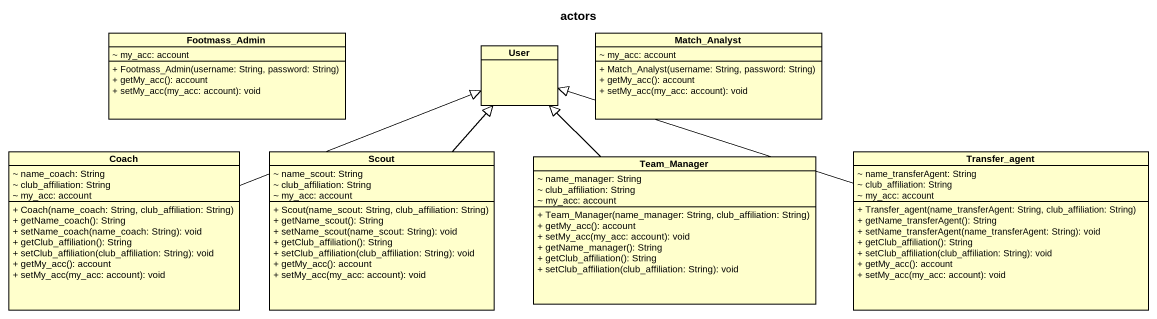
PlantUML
@startuml
title actors
hide circle
hide empty members
skinparam classAttributeIconSize 0
class Footmass_Admin {
  ~ my_acc: account
  + Footmass_Admin(username: String, password: String)
  + getMy_acc(): account
  + setMy_acc(my_acc: account): void
}
class User
class Match_Analyst {
  ~ my_acc: account
  + Match_Analyst(username: String, password: String)
  + getMy_acc(): account
  + setMy_acc(my_acc: account): void
}
class Coach {
  ~ name_coach: String
  ~ club_affiliation: String
  ~ my_acc: account
  + Coach(name_coach: String, club_affiliation: String)
  + getName_coach(): String
  + setName_coach(name_coach: String): void
  + getClub_affiliation(): String
  + setClub_affiliation(club_affiliation: String): void
  + getMy_acc(): account
  + setMy_acc(my_acc: account): void
}
class Scout {
  ~ name_scout: String
  ~ club_affiliation: String
  ~ my_acc: account
  + Scout(name_scout: String, club_affiliation: String)
  + getName_scout(): String
  + setName_scout(name_scout: String): void
  + getClub_affiliation(): String
  + setClub_affiliation(club_affiliation: String): void
  + getMy_acc(): account
  + setMy_acc(my_acc: account): void
}
class Team_Manager {
  ~ name_manager: String
  ~ club_affiliation: String
  ~ my_acc: account
  + Team_Manager(name_manager: String, club_affiliation: String)
  + getMy_acc(): account
  + setMy_acc(my_acc: account): void
  + getName_manager(): String
  + getClub_affiliation(): String
  + setClub_affiliation(club_affiliation: String): void
}
class Transfer_agent {
  ~ name_transferAgent: String
  ~ club_affiliation: String
  ~ my_acc: account
  + Transfer_agent(name_transferAgent: String, club_affiliation: String)
  + getName_transferAgent(): String
  + setName_transferAgent(name_transferAgent: String): void
  + getClub_affiliation(): String
  + setClub_affiliation(club_affiliation: String): void
  + getMy_acc(): account
  + setMy_acc(my_acc: account): void
}
Coach -right-|> User
Scout -up-|> User
Team_Manager -up-|> User
Transfer_agent -left-|> User
@enduml
